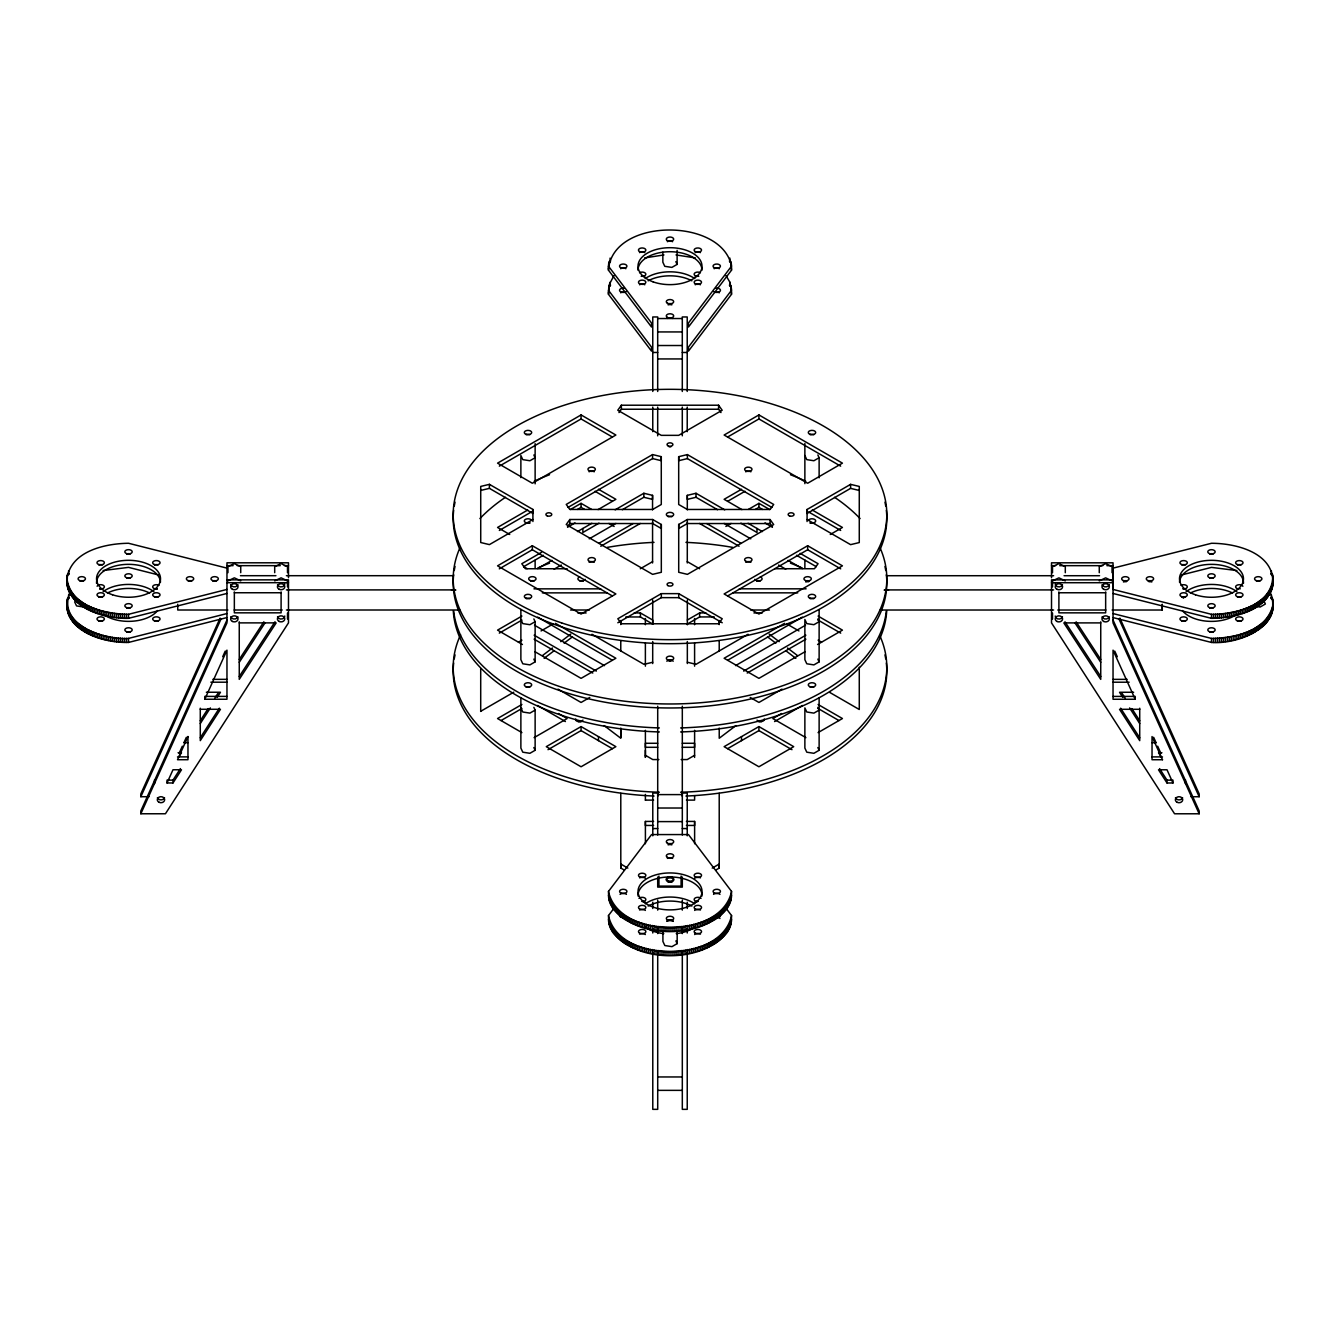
<?xml version="1.0" encoding="UTF-8"?>
<svg xmlns="http://www.w3.org/2000/svg" width="1340" height="1340" viewBox="0 0 1340 1340"><rect width="100%" height="100%" fill="white"/><g stroke="black" fill="none" stroke-linecap="round" stroke-linejoin="round"><path stroke-width="1.5" d="M652.697 663.568L652.697 641.542M625.797 616.969L640.419 616.969L652.714 624.072L652.714 600.086M657.706 796.312L657.706 706.214M682.311 796.312L682.311 706.214M687.286 562.968L687.303 522.282M687.303 509.853L687.303 495.348L696.013 493.271L724.722 509.837M1112.116 610.018L1162.266 610.018L1162.266 604.642M608.762 262.69L608.461 266.174L651.525 323.007L651.525 327.027L608.461 270.194C611.76 217.465 722.009 217.13 731.506 266.174L688.442 323.007L688.442 327.027L731.506 270.194L731.372 263.846M608.461 290.278L651.525 347.11L651.525 351.13L608.461 294.298L609.281 284.499L613.955 275.621M608.461 294.298L608.762 286.793M731.54 895.422C721.54 943.678 618.494 943.678 608.494 895.422M731.54 891.401C721.54 939.658 618.494 939.658 608.494 891.401L651.558 834.569L688.475 834.569L731.54 891.401L731.406 897.75M725.392 907.398L731.54 915.522C721.54 963.762 618.494 963.762 608.494 915.522L614.641 907.398M731.54 919.542C721.54 967.781 618.494 967.781 608.494 919.542M1113.038 593.469L1211.477 618.343C1234.877 618.058 1269.365 610.504 1273 582.816C1273.503 552.499 1235.765 543.269 1211.477 543.286L1113.038 568.143L1113.038 589.449L1211.477 614.323C1235.329 614.356 1273.536 605.194 1272.699 575.312M1113.038 617.589L1211.477 642.446C1238.847 644.641 1285.764 626.014 1269.734 591.493M226.963 568.127L128.523 543.269C105.123 543.538 70.635 551.092 67 578.78C70.635 606.467 105.123 614.021 128.523 614.306L226.963 589.433M70.266 591.476C56.113 624.139 103.381 640.135 128.523 638.409L226.963 613.553M608.494 269.022L608.996 261.534M608.494 293.142L608.996 285.638M1272.699 610.404L1272.699 599.432M67.519 574.14C61.841 606.719 103.029 619.063 128.523 618.326L226.963 593.452M67.519 598.26C61.841 630.839 103.029 643.167 128.523 642.43L226.963 617.572M1272.866 605.228C1266.719 631.257 1234.542 638.041 1211.477 638.426L1113.038 613.569M69.094 573.604L68.608 574.726L68.608 570.723M69.094 597.724L68.608 598.846L68.608 594.826M610.554 260.998L610.069 262.121L610.069 258.101M610.554 285.102L610.069 286.241L610.069 282.221M220.128 618.108L140.834 793.883L140.834 796.714L149.025 796.714M140.834 796.714L220.983 619.063M226.963 620.052L140.834 810.934L140.834 813.765L165.44 813.765L288.485 622.882L288.485 579.851L226.963 579.851M140.834 813.765L226.963 622.882L226.963 562.8L288.485 562.8L288.485 577.707M179.125 753.315L182.34 746.196M183.948 742.628L186.361 737.285M222.691 656.751L225.254 651.089M167.031 782.962L172.994 769.763L181.503 769.763L172.994 782.962L167.031 782.962L167.031 780.131L172.994 780.131L180.431 768.574M204.802 699.245L226.963 650.151L226.963 699.245L204.802 699.245L204.802 696.398L226.963 696.398M200.28 720.736L208.136 708.558M214.869 698.106L218.236 692.881M179.376 756.011L181.503 752.712L178.086 752.712M200.28 723.583L210.38 707.905M217.114 697.453L220.48 692.244L206.343 692.244M200.28 737.787L219.358 708.19M239.257 659.464L263.88 621.81M239.257 662.295L264.985 622.949M239.257 676.499L275.052 621.76M621.375 405.216L617.774 410.241L661.273 435.349L678.677 435.349L722.176 410.241L718.575 405.216L621.375 405.216L621.375 409.236L618.963 412.586M569.835 519.501L566.234 524.526L652.614 574.357L661.323 572.281L661.307 524.493L652.681 519.518L569.835 519.501L569.835 523.521L567.44 526.871M731.372 287.966L731.506 294.298L688.442 351.13L688.442 347.11L731.506 290.278L729.898 282.221L726.029 275.621M542.466 655.578L552.448 647.99M560.79 641.676L570.773 634.088M544.124 658.325L554.124 650.738M564.123 643.15L572.448 636.835M735.894 725.61L719.228 738.24L719.228 728.056M677.119 250.329L677.119 264.399L671.893 267.397L664.757 266.308L662.848 262.188L662.848 252.138M581.074 414.931L497.559 463.154L532.349 483.254L615.881 435.031L581.074 414.931L581.074 418.951L499.334 466.153M527.759 510.004L497.559 527.457L509.736 534.493M499.334 530.439L533.102 510.942M532.918 519.501L489.418 544.61L480.725 542.533L480.725 486.42L489.418 484.343L532.918 509.451L532.918 521.511M652.58 454.578L566.234 504.426L569.835 509.451L652.681 509.468L661.29 504.493L661.273 456.655L652.58 454.578L652.58 458.598L568.026 507.408M570.421 509.502L581.074 503.338L591.526 509.368M577.523 509.418L581.074 507.357L584.558 509.368M532.349 545.732L497.559 565.832L581.074 614.055L615.881 593.955L532.349 545.732L532.349 549.752L612.33 595.931M758.926 414.931L724.119 435.031L807.652 483.254L842.441 463.154L758.926 414.931L758.926 418.951L840.666 466.153M567.892 527.022L575.011 522.918M598.109 509.585L615.881 499.318L598.478 489.268M499.301 568.847L532.349 549.752M727.603 437.024L758.926 418.951M541.561 552.315L521.813 563.721L525.414 568.746L567.188 568.746M577.473 531.578L591.828 523.303M615.144 509.837L643.837 493.271L652.547 495.348L652.547 509.853M523.605 566.703L543.353 555.296M598.997 523.169L582.85 532.499L582.85 528.479M622.313 509.719L643.837 497.291L652.547 499.368L652.547 495.348M537.692 568.579L551.913 560.371M589.231 538.831L615.881 523.438M554.124 569.165L561.309 565.028M598.997 543.269L633.066 523.588M600.789 546.251L640.252 523.471M678.71 524.493L687.319 519.518L770.081 519.535L773.683 524.56L687.42 574.357L678.71 572.281L678.71 524.493L678.71 528.513L687.319 523.538L770.081 523.555L772.476 526.888M521.913 616.065L497.559 630.135L522.433 644.49M741.523 489.268L724.119 499.318L741.891 509.585M499.301 633.133L521.913 620.085M727.603 501.328L745.006 491.278M533.856 618.946L535.129 621.693L529.92 624.691L522.784 623.603L520.875 619.482M817.852 454.98L819.125 457.727L813.899 460.742L806.781 459.637L804.871 455.516M640.302 568.746L652.597 561.644M518.429 642.178L521.913 640.168M748.474 509.368L758.926 503.338L769.579 509.502M541.058 630.939L553.236 623.904M725.861 526.452L731.071 523.438M755.442 509.368L758.926 507.357L762.477 509.418M535.129 621.693L535.129 661.876L529.92 664.891L522.784 663.786L520.875 659.665L520.875 609.432M661.323 593.637L617.824 618.745L621.425 623.77L718.625 623.77L722.226 618.745L678.727 593.637L661.323 593.637L661.323 597.64L617.824 622.765M859.275 490.457L850.582 488.38L807.065 513.505L807.065 509.485L850.582 484.36L859.275 486.437L859.275 542.566L850.582 544.643L807.082 519.535M480.708 711.289L513.773 692.194M521.913 704.471L497.542 718.542L521.913 732.611M501.026 720.552L521.913 708.492M807.652 545.732L724.119 593.955L758.926 614.055L842.441 565.832L807.652 545.732L807.652 549.752L727.67 595.931M830.264 534.493L842.441 527.457L812.241 510.004M687.336 620.018L699.648 612.916L705.912 612.916M533.856 707.353L535.129 710.1L529.92 713.115L522.784 712.009L520.875 707.889M687.336 624.038L699.648 616.936L714.254 616.936M589.784 697.437L581.074 702.462L557.976 689.129M534.091 737.636L567.155 718.542L558.445 713.517M535.129 710.1L535.129 750.283L529.92 753.298L522.784 752.192L520.875 748.072L520.875 697.839M581.074 726.582L546.268 746.665L581.074 766.765L615.881 746.665L581.074 726.582L581.074 730.601L548.01 749.68M748.105 634.256L696.046 664.305L687.336 662.228M784.537 623.368L724.119 658.258L758.926 678.358L805.122 651.676M727.67 660.218L802.308 617.137M735.543 665.611L805.507 625.227M743.667 671.089L805.859 635.177M747.218 673.048L805.859 639.197M817.568 644.49L842.441 630.135L818.087 616.065M819.125 609.633L819.125 661.876L813.899 664.891L806.781 663.786L804.871 659.665L804.871 619.482L806.781 623.603L813.899 624.691L819.125 621.693L817.852 618.946M782.024 689.129L758.926 702.462L750.216 697.437M694.622 755.291L687.253 759.562L681.172 759.562M758.909 726.582L724.119 746.665L758.909 766.765L793.716 746.665L758.909 726.582L758.909 730.601L791.974 749.68M781.538 713.517L772.828 718.542L805.893 737.636M727.587 748.675L758.909 730.601M774.57 721.557L802.409 705.476M818.07 732.611L842.441 718.542L818.07 704.471M819.125 698.04L819.125 750.283L813.899 753.298L806.781 752.192L804.871 748.072L804.871 707.889L806.781 712.009L813.899 713.115L819.125 710.1L817.852 707.353M712.21 868.102L719.245 864.049L719.245 868.069L715.728 870.096M677.169 931.568L677.169 943.628L671.96 946.643L664.824 945.538L662.915 941.417L662.915 931.367M227.951 580.856L234.349 577.841L240.731 580.856M274.7 580.856L281.099 577.841L287.497 580.856L287.497 586.886M1099.269 580.873L1105.651 577.858L1112.049 580.873M1181.344 574.994L1211.477 567.389L1236.87 570.555M644.59 257.933L663.953 254.935M103.13 570.538L128.523 567.373L158.656 574.977M480.725 490.44L489.418 488.363L532.918 513.471L532.918 509.451M678.693 456.672L687.386 454.595L773.699 504.46L770.098 509.485L687.319 509.468L678.693 504.493L678.693 456.672L678.693 460.692L687.386 458.598L771.907 507.441M717.537 509.703L696.013 497.291L687.303 499.368L687.303 495.348M652.697 662.261L643.987 664.339L591.928 634.272M657.689 318.535L682.294 318.535M657.689 331.935L682.294 331.935M657.689 345.519L682.294 345.519M652.764 352.47L657.689 352.47M682.294 352.47L687.219 352.47M657.689 358.936L682.294 358.936M621.375 409.236L718.575 409.236L720.987 412.586M569.835 523.521L652.681 523.538L661.307 528.513L661.307 524.493M226.963 565.648L233.11 565.648M237.214 565.648L280.278 565.648M284.382 565.648L288.485 565.648M1051.515 565.664L1055.619 565.664M1059.722 565.664L1102.786 565.664M1106.89 565.664L1113.038 565.664M774.771 568.73L814.452 568.73L818.07 563.705L800.114 553.336M240.429 575.697L275.94 575.697M286.392 575.697L453.54 575.697M886.46 575.714L1053.609 575.714M1064.061 575.714L1099.571 575.714M1113.038 579.868L1051.515 579.868L1051.515 622.899L1174.56 813.782L1199.166 813.782L1199.166 810.951L1113.038 620.068M226.963 582.699L288.485 582.699M1051.515 582.716L1113.038 582.716M533.957 588.846L600.756 588.846M739.312 588.813L806.111 588.83M286.392 589.902L455.633 589.902M884.367 589.918L1053.609 589.918M451.463 590.203L455.633 590.203M884.367 590.22L888.537 590.22M234.349 592.749L281.099 592.749M1058.901 592.766L1105.651 592.766M542.298 592.866L607.02 592.866M733.047 592.833L797.769 592.85M661.323 597.64L678.727 597.657L722.226 622.765M227.884 610.002L177.734 610.002L177.734 604.256M234.148 610.002L282.221 610.002M286.392 610.002L459.821 610.002M570.555 610.002L589.365 610.002M750.635 610.018L769.445 610.018M880.179 610.018L1053.609 610.018M1057.779 610.018L1105.852 610.018M577.791 612.95L586.133 612.95M634.155 612.95L640.419 612.95L652.714 620.052L652.714 624.072M753.918 612.933L762.276 612.933M239.257 622.882L276.174 622.882L239.257 679.346L239.257 621.81M1100.743 622.899L1063.826 622.899L1100.743 679.363L1100.743 621.827M212.859 679.346L226.963 679.346M1113.038 679.363L1127.141 679.363M210.849 682.194L226.963 682.194M1113.038 682.211L1129.151 682.211M1133.657 692.261L1119.52 692.261L1122.887 697.47M1113.038 696.415L1135.198 696.415L1135.198 699.262L1113.038 699.262L1113.038 650.168L1135.198 699.262M200.28 709.279L220.48 709.279L200.28 740.635L200.28 708.207M1139.72 709.295L1119.52 709.295L1139.72 740.652L1139.72 708.224M183.798 742.678L187.969 742.678M1152.032 742.695L1156.202 742.695M657.689 743.281L645.378 743.281L645.378 747.301L657.689 747.301M682.294 743.281L694.589 743.281L694.589 747.301L682.294 747.301M1161.914 752.728L1158.497 752.728L1160.624 756.028M177.517 756.882L187.969 756.882M1152.032 756.899L1162.484 756.899M658.878 759.562L652.798 759.562L645.411 755.308M1159.569 768.591L1167.006 780.148L1172.969 780.148L1172.969 782.979L1167.006 782.979L1158.497 769.78L1167.006 769.78L1172.969 782.979M657.706 794.603L682.311 794.603M1190.975 796.731L1199.166 796.731L1199.166 793.9L1119.872 618.125M645.394 800.114L653.602 800.114M686.415 800.114L694.606 800.114L694.606 796.01M657.706 808.02L682.311 808.02M653.602 825.44L645.394 825.44L645.394 821.42L653.602 821.42M657.706 821.604L682.311 821.604M686.415 821.42L694.622 821.42L694.622 843.748M686.415 825.44L694.622 825.44L694.622 821.42M652.781 828.556L657.706 828.556M682.311 828.556L687.236 828.556M657.706 1076.958L682.311 1076.958M657.706 1090.358L682.311 1090.358M676.013 254.935L695.376 257.933M1256.585 606.467L1260.153 607.02L1265.362 604.005L1264.089 601.275M83.683 607.003L76.548 605.914L74.638 601.794M652.58 458.598L661.273 460.675L661.273 456.655M760.266 580.974L759.378 580.756A3.685 2.127 0 0 0 756.581 580.974M1065.3 580.873L1058.901 577.858L1052.503 580.873L1052.503 586.903M808.673 511.981L840.666 530.439M764.989 522.918L772.108 527.022M581.074 418.951L612.397 437.024M807.652 549.752L840.699 568.847M748.038 523.287L762.393 531.578M740.869 523.169L757 532.482L757 528.462M796.513 555.279L816.278 566.686M724.119 523.438L750.769 538.831M788.087 560.371L802.308 568.579M706.783 523.588L740.869 543.269M778.557 565.011L785.743 569.165M699.597 523.471L739.06 546.251M594.994 491.278L612.397 501.328M818.087 620.085L840.699 633.133M687.286 561.644L699.581 568.746M818.087 640.168L821.571 642.178M786.747 623.904L798.942 630.939M608.93 523.438L614.139 526.452M829.544 692.311L859.275 709.496L859.275 667.219M818.07 708.492L838.957 720.552M523.655 566.636L527.139 568.646M555.464 623.368L615.881 658.258L581.074 678.358L534.878 651.676M537.692 617.137L612.33 660.218M534.543 625.244L604.507 665.645M534.141 635.177L596.333 671.089M534.141 639.197L592.783 673.048M537.575 705.476L565.413 721.557M581.074 730.601L612.397 748.675M627.84 868.102L620.805 864.032L620.805 868.052L624.323 870.079M769.177 634.088L779.177 641.676M787.518 648.007L797.501 655.578M767.519 636.852L775.843 643.167M785.843 650.754L795.843 658.342M604.139 725.593L620.788 738.24L620.788 728.056M1076.12 621.827L1100.743 659.481M1075.015 622.966L1100.743 662.312M1064.948 621.777L1100.743 676.516M1121.764 692.897L1125.131 698.123M1131.865 708.575L1139.72 720.753M1129.62 707.922L1139.72 723.6M1120.642 708.207L1139.72 737.804M675.846 261.652L677.119 264.399M817.852 659.129L819.125 661.876M817.852 747.536L819.125 750.283M533.856 454.98L535.129 457.727L529.92 460.742L522.784 459.637L520.875 455.516L520.875 477.626M675.896 940.881L677.169 943.628M533.856 659.129L535.129 661.876M533.856 747.536L535.129 750.283M1119.017 619.08L1199.166 796.731M1199.166 813.782L1113.038 622.899L1113.038 562.817L1051.515 562.817L1051.515 577.724M1114.746 651.106L1117.309 656.768M1153.639 737.302L1156.052 742.645M1157.659 746.196L1160.875 753.331M1270.906 573.62L1271.392 574.743L1271.392 570.74M1270.906 597.74L1271.392 598.863L1271.392 594.843M729.412 260.998L729.898 262.121L729.898 258.101M729.412 285.102L729.898 286.241L729.898 282.221M731.506 270.194L730.987 261.534M731.506 294.298L730.987 285.638M1272.866 580.488L1272.481 574.156M1272.866 604.608L1272.481 598.277M807.065 509.485L807.082 521.545M719.195 620.52L719.195 624.591M719.212 640.822L719.212 650.972M719.212 793.347L719.245 868.069M694.589 618.494L694.589 624.708M694.589 643.25L694.606 666.164M694.622 730.3L694.589 757.435M652.563 522.282L652.58 562.968M645.378 618.494L645.378 624.708M645.378 643.25L645.378 666.164M645.394 730.3L645.411 757.251M645.394 794.436L645.394 800.248M645.394 821.42L645.411 843.748M620.755 620.52L620.772 624.574M620.772 640.822L620.772 650.955M620.755 729.01L620.772 737.436M620.788 793.347L620.805 868.052M1272.966 577.641L1272.966 583.972M1272.966 601.744L1272.966 608.092M1272.866 581.125L1272.699 586.3M1272.481 583.436L1272.481 587.456M1272.481 607.539L1272.481 611.559M1272.179 584.592L1272.179 588.595M1272.179 608.695L1272.179 612.715M1271.811 585.731L1271.811 589.751M1271.811 609.834L1271.811 613.854M1271.392 586.87L1271.392 590.89M1271.392 610.973L1271.392 614.993M1270.906 587.992L1270.906 592.012M1270.906 612.095L1270.906 616.115M1270.353 589.114L1270.353 593.134M1270.353 613.218L1270.353 617.238M1269.734 590.22L1269.734 594.24M1269.734 614.323L1269.734 618.343M1269.064 591.308L1269.064 595.329M1269.064 615.429L1269.064 619.432M1268.31 592.397L1268.31 596.417M1268.31 616.5L1268.31 620.52M1267.523 593.452L1267.523 597.472M1267.523 617.572L1267.523 621.593M1266.652 594.508L1266.652 598.528M1266.652 618.628L1266.652 622.631M1265.73 595.546L1265.73 599.566M1265.73 619.649L1265.73 623.669M1264.759 596.551L1264.759 600.571M1264.759 620.671L1264.759 624.691M1263.721 597.556L1263.721 601.576M1263.721 621.659L1263.721 625.68M1262.632 598.528L1262.632 602.548M1262.632 622.648L1262.632 626.668M1261.493 599.482L1261.493 603.503M1261.493 623.603L1261.493 627.622M1260.287 600.42L1260.287 604.441M1260.287 624.541L1260.287 628.544M1259.031 601.325L1259.031 605.345M1259.031 625.445L1259.031 629.465M1257.741 602.213L1257.741 606.233M1257.741 626.333L1257.741 630.353M1256.384 603.084L1256.384 607.104M1256.384 627.187L1256.384 631.207M1254.977 603.921L1254.977 607.924M1254.977 628.024L1254.977 632.044M1253.536 604.725L1253.536 608.745M1253.536 628.829L1253.536 632.849M1252.046 605.496L1252.046 609.516M1252.046 629.616L1252.046 633.636M1250.505 606.25L1250.505 610.269M1250.505 630.37L1250.505 634.389M1248.93 606.97L1248.93 610.99M1248.93 631.09L1248.93 635.11M1247.305 607.673L1247.305 611.693M1247.305 631.777L1247.305 635.797M1245.664 608.327L1245.664 612.346M1245.664 632.447L1245.664 636.466M1243.972 608.963L1243.972 612.983M1243.972 633.066L1243.972 637.086M1242.247 609.566L1242.247 613.569M1242.247 633.669L1242.247 637.689M1240.472 610.119L1240.472 614.139M1240.472 634.239L1240.472 638.259M1238.696 610.655L1238.696 614.675M1238.696 634.758L1238.696 638.778M1236.87 611.157L1236.87 615.177M1236.87 635.26L1236.87 639.281M1235.028 611.61L1235.028 615.63M1235.028 635.73L1235.028 639.75M1233.152 612.045L1233.152 616.065M1233.152 636.148L1233.152 640.168M1231.259 612.43L1231.259 616.45M1231.259 636.55L1231.259 640.57M1229.333 612.782L1229.333 616.802M1229.333 636.902L1229.333 640.922M1227.407 613.1L1227.407 617.12M1227.407 637.22L1227.407 641.24M1225.447 613.385L1225.447 617.405M1225.447 637.505L1225.447 641.525M1223.487 613.636L1223.487 617.656M1223.487 637.74L1223.487 641.76M1221.494 613.837L1221.494 617.857M1221.494 637.957L1221.494 641.977M1219.5 614.021L1219.5 618.025M1219.5 638.125L1219.5 642.145M1217.507 614.139L1217.507 618.159M1217.507 638.259L1217.507 642.279M1215.497 614.239L1215.497 618.259M1215.497 638.359L1215.497 642.379M1213.487 614.306L1213.487 618.309M1213.487 638.409L1213.487 642.43M1211.477 614.323L1211.477 618.343M1211.477 638.426L1211.477 642.446M1185.431 779.662L1185.431 783.682M1167.006 780.148L1167.006 782.979M1162.266 604.273L1162.266 610.018M1112.049 572.699L1112.049 566.669L1105.651 563.654L1099.269 566.669L1099.269 572.699M1105.651 591.928L1105.651 612.849L1058.901 612.849L1058.901 591.928M1065.3 572.699L1065.3 566.669L1058.901 563.654L1052.503 566.669L1052.503 572.699M1052.503 613.033L1052.503 619.063M850.582 484.36L850.582 488.38M819.125 457.727L819.125 477.827M804.871 443.456L804.871 483.656M804.871 560.003L804.871 568.043M770.081 519.535L770.081 523.555M758.926 503.338L758.926 507.357M741.506 736.631L741.506 740.652M731.54 915.522L731.406 921.87M731.205 262.69L731.205 266.71M731.205 286.793L731.205 290.814M731.238 894.885L731.238 898.905M731.238 919.005L731.238 923.025M731.004 896.041L731.004 900.061M731.004 920.161L731.004 924.181M730.719 897.197L730.719 901.217M730.719 921.3L730.719 925.32M730.35 898.336L730.35 902.356M730.35 922.456L730.35 926.476M729.932 899.475L729.932 903.495M729.932 923.578L729.932 927.598M729.446 900.597L729.446 904.617M729.446 924.717L729.446 928.737M728.893 901.72L728.893 905.74M728.893 925.84L728.893 929.843M728.273 902.825L728.273 906.845M728.273 926.945L728.273 930.965M727.587 903.914L727.587 907.934M727.587 928.034L727.587 932.054M726.85 905.002L726.85 909.023M726.85 929.106L726.85 933.126M726.045 906.075L726.045 910.095M726.045 930.178L726.045 934.198M725.191 907.113L725.191 911.133M725.191 931.233L725.191 935.253M724.27 908.151L724.27 912.172M724.27 932.272L724.27 936.275M723.298 909.173L723.298 913.193M723.298 933.276L723.298 937.297M722.26 910.162L722.26 914.182M722.26 934.281L722.26 938.301M721.171 911.15L721.171 915.153M721.171 935.253L721.171 939.273M720.016 912.104L720.016 916.125M720.016 936.208L720.016 940.228M718.826 913.026L718.826 917.046M718.826 937.146L718.826 941.166M718.575 405.216L718.575 409.236M717.57 913.947L717.57 917.967M717.57 938.05L717.57 942.07M716.264 914.835L716.264 918.855M716.264 938.938L716.264 942.958M714.923 915.689L714.923 919.709M714.923 939.809L714.923 943.812M713.517 916.526L713.517 920.547M713.517 940.63L713.517 944.65M712.076 917.33L712.076 921.35M712.076 941.45L712.076 945.471M710.585 918.118L710.585 922.138M710.585 942.221L710.585 946.241M709.044 918.872L709.044 922.892M709.044 942.975L709.044 946.995M707.47 919.592L707.47 923.612M707.47 943.695L707.47 947.715M705.845 920.279L705.845 924.299M705.845 944.399L705.845 948.419M704.187 920.949L704.187 924.969M704.187 945.052L704.187 949.072M702.495 921.568L702.495 925.588M702.495 945.688L702.495 949.708M700.77 922.171L700.77 926.191M700.77 946.275L700.77 950.295M699.648 612.916L699.648 616.936M699.011 922.741L699.011 926.761M699.011 946.844L699.011 950.864M697.219 923.26L697.219 927.28M697.219 947.38L697.219 951.4M696.013 493.271L696.013 497.291M695.41 923.763L695.41 927.783M695.41 947.882L695.41 951.886M693.551 924.231L693.551 928.251M693.551 948.335L693.551 952.355M691.691 924.65L691.691 928.67M691.691 948.77L691.691 952.79M689.782 925.035L689.782 929.055M689.782 949.155L689.782 953.175M687.872 925.404L687.872 929.424M687.872 949.507L687.872 953.527M687.219 391.431L687.219 316.96L682.294 316.96L682.294 391.464M687.219 407.125L687.219 431.664M687.386 454.595L687.386 458.598M687.319 519.518L687.319 523.538M687.336 600.052L687.336 624.792M687.336 641.508L687.336 663.534M687.236 835.825L687.236 793.029L682.311 793.029L682.311 835.004M687.236 902.205L687.236 908.486M687.236 928.721L687.236 932.992M687.236 952.422L687.236 1109.352L682.311 1109.352L682.311 952.422M685.929 925.722L685.929 929.742M685.929 949.825L685.929 953.846M683.986 926.007L683.986 930.027M683.986 950.11L683.986 954.13M682.294 407.125L682.294 435.835M682.311 877.063L682.311 887.097L657.706 887.097L657.706 877.063M682.311 900.128L682.311 910.128M682.311 928.721L682.311 933.595M682.01 926.242L682.01 930.262M682.01 950.361L682.01 954.381M681.089 876.058L681.089 886.109L658.945 886.109L658.945 876.058M680.033 926.459L680.033 930.479M680.033 950.562L680.033 954.582M678.727 593.637L678.727 597.657M678.04 926.627L678.04 930.647M678.04 950.73L678.04 954.75M676.047 926.761L676.047 930.781M676.047 950.864L676.047 954.884M674.037 926.845L674.037 930.865M674.037 950.965L674.037 954.985M672.027 926.912L672.027 930.932M672.027 951.015L672.027 955.035M670.017 926.928L670.017 930.948M670.017 951.048L670.017 955.051M668.007 926.912L668.007 930.932M668.007 951.015L668.007 955.035M665.997 926.845L665.997 930.865M665.997 950.965L665.997 954.985M663.987 926.761L663.987 930.781M663.987 950.864L663.987 954.884M661.977 926.627L661.977 930.647M661.977 950.73L661.977 954.75M660 926.459L660 930.479M660 950.562L660 954.582M658.007 926.242L658.007 930.262M658.007 950.361L658.007 954.381M657.689 391.464L657.689 316.96L652.764 316.96L652.764 391.431M657.689 407.125L657.689 435.835M657.706 835.004L657.706 793.029L652.781 793.029L652.781 835.825M657.706 900.128L657.706 910.128M657.706 928.721L657.706 933.595M657.706 952.422L657.706 1109.352L652.781 1109.352L652.781 952.422M656.047 926.007L656.047 930.027M656.047 950.11L656.047 954.13M654.087 925.722L654.087 929.742M654.087 949.825L654.087 953.846M652.764 407.125L652.764 431.664M652.681 519.518L652.681 523.538M652.781 902.205L652.781 908.486M652.781 928.721L652.781 932.992M652.161 925.404L652.161 929.424M652.161 949.507L652.161 953.527M650.235 925.035L650.235 929.055M650.235 949.155L650.235 953.175M648.342 924.65L648.342 928.67M648.342 948.77L648.342 952.79M646.466 924.231L646.466 928.251M646.466 948.335L646.466 952.355M645.378 750.367L645.378 757.385M644.624 923.763L644.624 927.783M644.624 947.882L644.624 951.886M643.837 493.271L643.837 497.291M642.798 923.26L642.798 927.28M642.798 947.38L642.798 951.4M641.006 922.741L641.006 926.761M641.006 946.844L641.006 950.864M640.419 612.95L640.419 616.969M639.247 922.171L639.247 926.191M639.247 946.275L639.247 950.295M637.522 921.568L637.522 925.588M637.522 945.688L637.522 949.708M635.83 920.949L635.83 924.969M635.83 945.052L635.83 949.072M634.172 920.279L634.172 924.299M634.172 944.399L634.172 948.419M632.564 919.592L632.564 923.612M632.564 943.695L632.564 947.715M630.989 918.872L630.989 922.892M630.989 942.975L630.989 946.995M629.448 918.118L629.448 922.138M629.448 942.221L629.448 946.241M627.957 917.33L627.957 921.35M627.957 941.45L627.957 945.471M626.517 916.526L626.517 920.547M626.517 940.63L626.517 944.65M625.11 915.689L625.11 919.709M625.11 939.809L625.11 943.812M623.753 914.835L623.753 918.855M623.753 938.938L623.753 942.958M622.464 913.947L622.464 917.967M622.464 938.05L622.464 942.07M621.207 913.026L621.207 917.046M621.207 937.146L621.207 941.166M620.001 912.104L620.001 916.125M620.001 936.208L620.001 940.228M618.862 911.15L618.862 915.153M618.862 935.253L618.862 939.273M617.774 910.162L617.774 914.182M617.774 934.281L617.774 938.301M616.735 909.173L616.735 913.193M616.735 933.276L616.735 937.297M615.764 908.151L615.764 912.172M615.764 932.272L615.764 936.275M614.842 907.113L614.842 911.133M614.842 931.233L614.842 935.253M613.971 906.075L613.971 910.095M613.971 930.178L613.971 934.198M613.167 905.002L613.167 909.023M613.167 929.106L613.167 933.126M612.43 903.914L612.43 907.934M612.43 928.034L612.43 932.054M611.76 902.825L611.76 906.845M611.76 926.945L611.76 930.965M611.141 901.72L611.141 905.74M611.141 925.84L611.141 929.843M610.588 900.597L610.588 904.617M610.588 924.717L610.588 928.737M610.102 899.475L610.102 903.495M610.102 923.578L610.102 927.598M609.667 898.336L609.667 902.356M609.667 922.456L609.667 926.476M609.315 897.197L609.315 901.217M609.315 921.3L609.315 925.32M608.795 894.885L609.013 900.061M608.795 919.005L609.013 924.181M608.494 891.401L608.628 897.75M608.494 915.522L608.628 921.87M608.461 266.174L608.461 270.194M598.478 736.631L598.478 740.652M581.074 503.338L581.074 507.357M535.129 443.657L535.129 483.841M535.129 560.204L535.129 568.244M489.418 484.343L489.418 488.363M480.708 668.593L480.708 711.44M287.497 572.683L287.497 566.653L281.099 563.638L274.7 566.653L274.7 572.683M287.497 613.017L287.497 619.047M281.099 591.912L281.099 612.832L234.349 612.832L234.349 591.912M240.731 572.683L240.731 566.653L234.349 563.638L227.951 566.653L227.951 572.683M172.994 780.131L172.994 782.962M154.569 779.645L154.569 783.666M128.523 614.306L128.523 618.326M128.523 638.409L128.523 642.43M126.513 614.289L126.513 618.293M126.513 638.393L126.513 642.413M124.503 614.222L124.503 618.243M124.503 638.343L124.503 642.363M122.493 614.122L122.493 618.142M122.493 638.242L122.493 642.262M120.499 614.005L120.499 618.008M120.499 638.108L120.499 642.128M118.506 613.821L118.506 617.841M118.506 637.941L118.506 641.961M116.513 613.62L116.513 617.639M116.513 637.723L116.513 641.743M114.553 613.368L114.553 617.388M114.553 637.488L114.553 641.508M112.594 613.083L112.594 617.104M112.594 637.204L112.594 641.224M110.667 612.765L110.667 616.785M110.667 636.885L110.667 640.905M108.741 612.413L108.741 616.433M108.741 636.534L108.741 640.554M106.848 612.028L106.848 616.048M106.848 636.131L106.848 640.152M104.972 611.593L104.972 615.613M104.972 635.713L104.972 639.733M103.13 611.141L103.13 615.16M103.13 635.244L103.13 639.264M101.304 610.638L101.304 614.658M101.304 634.758L101.304 638.761M99.529 610.102L99.529 614.122M99.529 634.222L99.529 638.242M97.753 609.549L97.753 613.569M97.753 633.653L97.753 637.673M96.028 608.946L96.028 612.966M96.028 633.049L96.028 637.069M94.336 608.31L94.336 612.33M94.336 632.43L94.336 636.45M92.695 607.656L92.695 611.677M92.695 631.76L92.695 635.78M91.07 606.953L91.07 610.973M91.07 631.073L91.07 635.093M89.495 606.233L89.495 610.253M89.495 630.353L89.495 634.373M87.954 605.479L87.954 609.499M87.954 629.599L87.954 633.619M86.463 604.708L86.463 608.729M86.463 628.812L86.463 632.832M85.023 603.905L85.023 607.924M85.023 628.008L85.023 632.028M83.616 603.067L83.616 607.087M83.616 627.17L83.616 631.19M82.259 602.196L82.259 606.216M82.259 626.316L82.259 630.336M80.97 601.308L80.97 605.328M80.97 625.428L80.97 629.448M79.713 600.404L79.713 604.424M79.713 624.524L79.713 628.527M78.507 599.466L78.507 603.486M78.507 623.586L78.507 627.606M77.368 598.511L77.368 602.531M77.368 622.631L77.368 626.651M76.279 597.539L76.279 601.559M76.279 621.643L76.279 625.663M75.241 596.534L75.241 600.555M75.241 620.655L75.241 624.674M74.27 595.53L74.27 599.549M74.27 619.633L74.27 623.653M73.348 594.491L73.348 598.511M73.348 618.611L73.348 622.614M72.477 593.436L72.477 597.456M72.477 617.556L72.477 621.576M71.69 592.381L71.69 596.4M71.69 616.484L71.69 620.504M70.936 591.292L70.936 595.312M70.936 615.412L70.936 619.432M70.266 590.203L70.266 594.223M70.266 614.306L70.266 618.326M69.647 589.097L69.647 593.118M69.647 613.201L69.647 617.221M69.094 587.975L69.094 591.995M69.094 612.079L69.094 616.099M68.608 586.853L68.608 590.873M68.608 610.956L68.608 614.976M68.189 585.714L68.189 589.734M68.189 609.817L68.189 613.837M67.821 584.575L67.821 588.578M67.821 608.678L67.821 612.698M67.519 583.419L67.519 587.439M67.519 607.523L67.519 611.543M67.302 575.295L67.302 579.316M67.302 582.264L67.302 586.284M67.302 599.416L67.302 603.436M67.302 606.367L67.302 610.387M67.134 576.451L67.134 585.128M67.134 600.571L67.134 609.231M1238.361 588.896A3.685 2.127 0 0 1 1236.703 585.329A3.685 2.127 0 0 1 1242.883 586.284M1183.27 598.226A31.993 18.475 0 0 1 1184.878 596.669M1190.389 593.034A31.993 18.475 0 0 1 1232.566 593.034M1236.853 614.156A31.993 18.475 0 0 1 1182.332 610.538M1186.101 591.66A31.993 18.475 0 0 1 1236.853 591.66M1181.796 621.157A3.685 2.127 0 0 1 1185.481 621.157M1181.026 585.329A3.685 2.127 0 0 1 1187.039 586.016A3.685 2.127 0 0 1 1183.639 588.964M1182.684 588.796A3.685 2.127 0 0 1 1185.481 589.014M1209.635 632.078A3.685 2.127 0 0 1 1213.32 632.078M1237.473 621.157A3.685 2.127 0 0 1 1241.158 621.157M1209.635 578.093A3.685 2.127 0 0 1 1213.32 578.093M1237.473 589.014A3.685 2.127 0 0 1 1240.271 588.796M1209.635 553.973A3.685 2.127 0 0 1 1213.32 553.973M1256.384 580.974A3.685 2.127 0 0 1 1260.086 580.974M1179.501 582.213A31.993 18.475 0 0 1 1212.533 564.358A31.993 18.475 0 0 1 1243.453 583.419M1209.635 607.958A3.685 2.127 0 0 1 1213.32 607.958M1181.796 564.894A3.685 2.127 0 0 1 1185.481 564.894M1237.473 597.037A3.685 2.127 0 0 1 1241.158 597.037M1181.796 597.037A3.685 2.127 0 0 1 1185.481 597.037M1237.473 564.894A3.685 2.127 0 0 1 1241.158 564.894M1148.112 580.974A3.685 2.127 0 0 1 1151.797 580.974M1123.473 580.974A3.685 2.127 0 0 1 1127.191 580.974M694.656 934.55A3.685 2.127 0 0 1 700.468 934.114M638.979 898.386A3.685 2.127 0 0 1 645.361 898.386A3.685 2.127 0 0 1 642.178 901.586M639.565 934.114A3.685 2.127 0 0 1 645.361 934.55M642.178 901.334A3.685 2.127 0 0 1 645.361 902.406M694.656 902.406A3.685 2.127 0 0 1 697.855 901.334M697.855 901.586A3.685 2.127 0 0 1 694.656 898.386A3.685 2.127 0 0 1 701.055 898.386M695.393 926.761A31.993 18.475 0 0 1 676.248 933.628M663.769 933.628A31.993 18.475 0 0 1 644.641 926.761M645.277 903.797A31.993 18.475 0 0 1 694.74 903.797M720.334 914.969A3.685 2.127 0 0 1 715.811 917.582M717.721 917.481A3.685 2.127 0 0 1 719.965 918.47M666.818 881.067A3.685 2.127 0 0 1 670.017 877.868A3.685 2.127 0 0 1 673.216 881.067M671.859 881.854A3.685 2.127 0 0 1 668.174 881.854M624.206 917.582A3.685 2.127 0 0 1 619.7 914.969M648.141 906.058A31.993 18.475 0 0 1 691.875 906.058M620.068 894.366A3.685 2.127 0 0 1 626.45 894.366M713.567 894.366A3.685 2.127 0 0 1 719.965 894.366M694.656 878.286A3.685 2.127 0 0 1 700.468 877.851M639.565 909.994A3.685 2.127 0 0 1 645.361 910.429M639.565 877.851A3.685 2.127 0 0 1 645.361 878.286M638.041 896.025A31.993 18.475 0 0 1 670.017 876.963A31.993 18.475 0 0 1 701.993 896.025M668.174 882.172A3.685 2.127 0 0 1 671.859 882.172M694.656 910.429A3.685 2.127 0 0 1 700.468 909.994M668.141 843.865A3.685 2.127 0 0 1 671.859 843.848M667.404 858.404A3.685 2.127 0 0 1 672.63 858.404M154.519 588.997A3.685 2.127 0 0 1 157.316 588.779M126.68 632.061A3.685 2.127 0 0 1 130.365 632.061M157.668 610.521A31.993 18.475 0 0 1 103.8 614.608M103.147 591.644A31.993 18.475 0 0 1 153.899 591.644M157.316 588.88A3.685 2.127 0 0 1 152.793 586.267A3.685 2.127 0 0 1 158.974 585.312M97.117 586.267A3.685 2.127 0 0 1 101.639 584.759A3.685 2.127 0 0 1 104.252 587.372A3.685 2.127 0 0 1 99.73 588.88M99.73 588.779A3.685 2.127 0 0 1 102.527 588.997M154.519 621.14A3.685 2.127 0 0 1 158.204 621.14M126.68 578.076A3.685 2.127 0 0 1 130.365 578.076M98.842 621.14A3.685 2.127 0 0 1 102.527 621.14M107.434 593.017A31.993 18.475 0 0 1 149.611 593.017M96.547 583.403A31.993 18.475 0 0 1 127.467 564.341A31.993 18.475 0 0 1 160.498 582.197M126.68 553.956A3.685 2.127 0 0 1 130.365 553.956M79.914 580.957A3.685 2.127 0 0 1 83.616 580.957M126.68 607.941A3.685 2.127 0 0 1 130.365 607.941M98.842 564.877A3.685 2.127 0 0 1 102.527 564.877M154.519 597.037A3.685 2.127 0 0 1 158.204 597.037M154.519 564.877A3.685 2.127 0 0 1 158.204 564.877M98.842 597.037A3.685 2.127 0 0 1 102.527 597.037M212.792 580.957A3.685 2.127 0 0 1 216.494 580.957M188.203 580.957A3.685 2.127 0 0 1 191.888 580.957M620.621 292.79A3.685 2.127 0 0 1 625.077 292.455M639.532 272.707A3.685 2.127 0 0 1 645.712 273.661A3.685 2.127 0 0 1 641.19 276.274A3.685 2.127 0 0 1 644.758 276.727M700.435 272.707A3.685 2.127 0 0 0 694.254 273.661A3.685 2.127 0 0 0 698.777 276.274A3.685 2.127 0 0 0 695.226 276.727M648.125 280.814A31.993 18.475 0 0 1 691.859 280.814M645.26 278.569A31.993 18.475 0 0 1 694.723 278.569M626.433 291.349A3.685 2.127 0 0 1 621.676 292.221A3.685 2.127 0 0 1 619.767 289.557A3.685 2.127 0 0 1 624.189 288.217M715.794 288.217A3.685 2.127 0 0 1 720.216 289.557A3.685 2.127 0 0 1 718.307 292.221A3.685 2.127 0 0 1 713.55 291.349M714.89 292.455A3.685 2.127 0 0 1 719.346 292.79M620.621 268.687A3.685 2.127 0 0 1 625.847 268.687M637.991 270.194A31.993 18.475 0 0 1 669.983 251.719A31.993 18.475 0 0 1 701.976 270.194M667.37 241.686A3.685 2.127 0 0 1 672.596 241.686M714.136 268.687A3.685 2.127 0 0 1 719.346 268.687M639.532 284.75A3.685 2.127 0 0 1 644.758 284.75M695.226 252.607A3.685 2.127 0 0 1 700.435 252.607M695.226 284.75A3.685 2.127 0 0 1 700.435 284.75M639.532 252.607A3.685 2.127 0 0 1 644.758 252.607M667.354 318.418A3.685 2.127 0 0 1 672.596 318.418M668.141 303.862A3.685 2.127 0 0 1 671.826 303.862M886.326 663.032A216.812 125.173 0 0 1 685.946 796.061M654.037 796.061A216.812 125.173 0 0 1 453.657 663.032M454.227 658.962A216.812 125.173 0 0 1 455.047 654.892M884.936 654.892A216.812 125.173 0 0 1 885.757 658.962M758.808 721.724A3.685 2.127 0 0 1 761.606 721.506A3.685 2.127 0 0 0 764.219 718.994M575.764 718.994A3.685 2.127 0 0 0 578.378 721.607A3.685 2.127 0 0 1 581.175 721.724M880.012 636.131A216.812 125.173 0 0 1 680.636 792.225M659.347 792.225A216.812 125.173 0 0 1 460.575 634.808M538.01 567.892A216.812 125.173 0 0 1 549.551 563.135M607.054 547.423A216.812 125.173 0 0 1 654.037 542.365M685.946 542.365A216.812 125.173 0 0 1 732.93 547.423M790.449 563.135A216.812 125.173 0 0 1 801.973 567.892M761.606 721.607A3.685 2.127 0 0 1 757.083 720.099M582.9 720.099A3.685 2.127 0 0 1 578.378 721.607M164.535 797.652A3.685 3.015 0 0 1 157.4 797.652M237.9 616.802A3.685 3.015 0 0 1 230.781 616.802M284.784 616.031A3.685 3.015 0 0 1 277.531 616.802M284.784 583.871A3.685 3.015 0 0 1 277.531 584.659M237.9 584.659A3.685 3.015 0 0 1 230.781 584.659M1182.6 797.669A3.685 3.015 0 0 1 1175.465 797.669M1109.219 616.819A3.685 3.015 0 0 1 1102.1 616.819M1062.469 616.819A3.685 3.015 0 0 1 1055.216 616.048M1062.469 584.676A3.685 3.015 0 0 1 1055.216 583.888M1109.219 584.676A3.685 3.015 0 0 1 1102.1 584.676M526.168 434.679A3.685 2.127 0 0 1 529.853 434.679M810.147 598.645A3.685 2.127 0 0 1 813.832 598.645M810.147 434.679A3.685 2.127 0 0 1 813.832 434.679M526.168 598.645A3.685 2.127 0 0 1 529.853 598.645M526.168 687.052A3.685 2.127 0 0 1 529.853 687.052M525.397 523.438A3.685 2.127 0 0 1 529.853 523.103M810.147 523.103A3.685 2.127 0 0 1 814.603 523.438M810.147 687.052A3.685 2.127 0 0 1 813.832 687.052M668.141 304.867A3.685 2.127 0 0 1 671.826 304.867M666.818 661.206A3.685 2.127 0 0 1 673.216 661.206M669.062 661.223A3.685 2.127 0 0 1 670.971 661.223M668.141 844.87A3.685 2.127 0 0 1 671.843 844.853M579.734 580.957A3.685 2.127 0 0 1 583.419 580.957M530.506 580.957A3.685 2.127 0 0 1 534.208 580.957M805.792 580.974A3.685 2.127 0 0 1 809.494 580.974M805.792 581.979A3.685 2.127 0 0 1 808.606 581.761M1149 581.761A3.685 2.127 0 0 1 1151.797 581.979M1123.473 581.979A3.685 2.127 0 0 1 1126.27 581.761M886.343 510.322A216.812 125.173 0 0 1 670 643.686A216.812 125.173 0 0 1 453.657 510.322M454.243 506.235A216.812 125.173 0 0 1 455.047 502.165M884.953 502.165A216.812 125.173 0 0 1 885.757 506.235M668.158 516.67A3.685 2.127 0 0 1 671.843 516.67M669.213 446.907A2.948 1.709 0 0 1 670.737 446.907M589.047 471.764A3.685 2.127 0 0 1 594.273 471.764M589.081 562.214A3.685 2.127 0 0 1 594.307 562.214M745.693 562.214A3.685 2.127 0 0 1 750.919 562.214M745.693 471.797A3.685 2.127 0 0 1 750.919 471.797M886.695 611.023A216.812 125.173 0 0 1 680.636 731.942M659.364 731.942A216.812 125.173 0 0 1 453.305 611.023M529.853 522.768A3.685 2.127 0 0 1 524.66 521.83A3.685 2.127 0 0 1 526.737 518.915A3.685 2.127 0 0 1 531.578 520.372M886.343 611.09A216.812 125.173 0 0 1 680.636 727.922M659.364 727.922A216.812 125.173 0 0 1 453.657 611.09M808.422 520.372A3.685 2.127 0 0 1 813.263 518.915A3.685 2.127 0 0 1 815.34 521.83A3.685 2.127 0 0 1 810.147 522.768M886.343 574.625A216.812 125.173 0 0 1 670 707.972A216.812 125.173 0 0 1 453.657 574.625M454.243 570.538A216.812 125.173 0 0 1 455.047 566.468M884.953 566.468A216.812 125.173 0 0 1 885.757 570.538M880.012 547.708A216.812 125.173 0 0 1 670 703.969A216.812 125.173 0 0 1 459.989 547.708M479.921 518.58A216.812 125.173 0 0 1 505.448 497.291M534.292 481.177A216.812 125.173 0 0 1 549.551 474.712M790.449 474.712A216.812 125.173 0 0 1 805.708 481.177M834.552 497.291A216.812 125.173 0 0 1 860.079 518.58M585.144 579.332A3.685 2.127 0 0 1 579.332 580.471A3.685 2.127 0 0 1 579.734 576.937M760.266 576.954A3.685 2.127 0 0 1 760.668 580.488A3.685 2.127 0 0 1 754.856 579.349M187.969 736.548L177.517 759.713L187.969 759.713L187.969 736.548M1162.484 759.73L1152.032 759.73L1152.032 736.565L1162.484 759.73M1181.796 620.822A3.685 2.127 0 0 0 1187.324 618.98A3.685 2.127 0 0 0 1181.796 617.137A3.685 2.127 0 0 0 1181.796 620.822M1237.473 620.822A3.685 2.127 0 0 0 1243.018 618.98A3.685 2.127 0 0 0 1237.473 617.137A3.685 2.127 0 0 0 1237.473 620.822M1209.635 631.743A3.685 2.127 0 0 0 1215.162 629.9A3.685 2.127 0 0 0 1209.635 628.058A3.685 2.127 0 0 0 1209.635 631.743M1209.635 577.758A3.685 2.127 0 0 0 1215.162 575.915A3.685 2.127 0 0 0 1209.635 574.073A3.685 2.127 0 0 0 1209.635 577.758M1209.635 553.655A3.685 2.127 0 0 0 1215.162 551.795A3.685 2.127 0 0 0 1209.635 549.953A3.685 2.127 0 0 0 1209.635 553.655M1148.112 580.639A3.685 2.127 0 0 0 1153.639 578.796A3.685 2.127 0 0 0 1148.112 576.954A3.685 2.127 0 0 0 1148.112 580.639M1195.481 594.793A31.993 18.475 0 0 0 1243.47 578.796A31.993 18.475 0 0 0 1195.481 562.8A31.993 18.475 0 0 0 1195.481 594.793M1256.384 580.639A3.685 2.127 0 0 0 1261.928 578.796A3.685 2.127 0 0 0 1256.384 576.954A3.685 2.127 0 0 0 1256.384 580.639M1209.635 607.64A3.685 2.127 0 0 0 1215.162 605.797A3.685 2.127 0 0 0 1209.635 603.955A3.685 2.127 0 0 0 1209.635 607.64M1181.796 564.576A3.685 2.127 0 0 0 1187.324 562.716A3.685 2.127 0 0 0 1181.796 560.874A3.685 2.127 0 0 0 1181.796 564.576M1237.473 596.719A3.685 2.127 0 0 0 1243.018 594.876A3.685 2.127 0 0 0 1237.473 593.034A3.685 2.127 0 0 0 1237.473 596.719M1181.796 596.719A3.685 2.127 0 0 0 1187.324 594.876A3.685 2.127 0 0 0 1181.796 593.034A3.685 2.127 0 0 0 1181.796 596.719M1237.473 564.576A3.685 2.127 0 0 0 1243.018 562.716A3.685 2.127 0 0 0 1237.473 560.874A3.685 2.127 0 0 0 1237.473 564.576M1123.506 580.639A3.685 2.127 0 0 0 1129.034 578.796A3.685 2.127 0 0 0 1123.506 576.954A3.685 2.127 0 0 0 1123.506 580.639M695.242 933.109A3.685 2.127 0 0 0 701.423 932.154A3.685 2.127 0 0 0 696.901 929.541A3.685 2.127 0 0 0 695.242 933.109M639.565 933.109A3.685 2.127 0 0 0 645.746 932.154A3.685 2.127 0 0 0 641.224 929.541A3.685 2.127 0 0 0 639.565 933.109M714.153 892.909A3.685 2.127 0 0 0 720.334 891.954A3.685 2.127 0 0 0 715.811 889.358A3.685 2.127 0 0 0 714.153 892.909M667.404 857.399A3.685 2.127 0 0 0 673.585 856.444A3.685 2.127 0 0 0 669.062 853.831A3.685 2.127 0 0 0 667.404 857.399M653.116 907.096A31.993 18.475 0 0 0 701.993 892.021A31.993 18.475 0 0 0 654.942 875.121A31.993 18.475 0 0 0 653.116 907.096M667.404 919.91A3.685 2.127 0 0 0 673.585 918.955A3.685 2.127 0 0 0 669.062 916.342A3.685 2.127 0 0 0 667.404 919.91M673.216 921.35A3.685 2.127 0 0 0 666.818 921.35A3.685 2.127 0 0 1 673.233 921.367M620.655 892.909A3.685 2.127 0 0 0 626.819 891.954A3.685 2.127 0 0 0 622.296 889.358A3.685 2.127 0 0 0 620.655 892.909M695.242 876.846A3.685 2.127 0 0 0 701.423 875.891A3.685 2.127 0 0 0 696.901 873.278A3.685 2.127 0 0 0 695.242 876.846M639.565 908.989A3.685 2.127 0 0 0 645.746 908.034A3.685 2.127 0 0 0 641.224 905.421A3.685 2.127 0 0 0 639.565 908.989M639.565 876.846A3.685 2.127 0 0 0 645.746 875.891A3.685 2.127 0 0 0 641.224 873.278A3.685 2.127 0 0 0 639.565 876.846M695.242 908.989A3.685 2.127 0 0 0 701.423 908.034A3.685 2.127 0 0 0 696.901 905.421A3.685 2.127 0 0 0 695.242 908.989M667.404 843.195A3.685 2.127 0 0 0 673.585 842.24A3.685 2.127 0 0 0 669.062 839.627A3.685 2.127 0 0 0 667.404 843.195M98.842 620.805A3.685 2.127 0 0 0 104.369 618.963A3.685 2.127 0 0 0 98.842 617.12A3.685 2.127 0 0 0 98.842 620.805M154.519 620.805A3.685 2.127 0 0 0 160.063 618.963A3.685 2.127 0 0 0 154.519 617.12A3.685 2.127 0 0 0 154.519 620.805M126.68 577.741A3.685 2.127 0 0 0 132.208 575.899A3.685 2.127 0 0 0 126.68 574.056A3.685 2.127 0 0 0 126.68 577.741M126.68 631.726A3.685 2.127 0 0 0 132.208 629.884A3.685 2.127 0 0 0 126.68 628.041A3.685 2.127 0 0 0 126.68 631.726M126.68 607.623A3.685 2.127 0 0 0 132.208 605.781A3.685 2.127 0 0 0 126.68 603.938A3.685 2.127 0 0 0 126.68 607.623M188.203 580.622A3.685 2.127 0 0 0 193.731 578.78A3.685 2.127 0 0 0 188.203 576.937A3.685 2.127 0 0 0 188.203 580.622M112.527 594.776A31.993 18.475 0 0 0 160.515 578.78A31.993 18.475 0 0 0 112.527 562.783A31.993 18.475 0 0 0 112.527 594.776M79.914 580.622A3.685 2.127 0 0 0 85.459 578.78A3.685 2.127 0 0 0 79.914 576.937A3.685 2.127 0 0 0 79.914 580.622M126.68 553.638A3.685 2.127 0 0 0 132.208 551.779A3.685 2.127 0 0 0 126.68 549.936A3.685 2.127 0 0 0 126.68 553.638M154.519 596.702A3.685 2.127 0 0 0 160.063 594.86A3.685 2.127 0 0 0 154.519 593.017A3.685 2.127 0 0 0 154.519 596.702M98.842 564.559A3.685 2.127 0 0 0 104.369 562.7A3.685 2.127 0 0 0 98.842 560.857A3.685 2.127 0 0 0 98.842 564.559M154.519 564.559A3.685 2.127 0 0 0 160.063 562.7A3.685 2.127 0 0 0 154.519 560.857A3.685 2.127 0 0 0 154.519 564.559M98.842 596.702A3.685 2.127 0 0 0 104.369 594.86A3.685 2.127 0 0 0 98.842 593.017A3.685 2.127 0 0 0 98.842 596.702M212.809 580.622A3.685 2.127 0 0 0 218.353 578.78A3.685 2.127 0 0 0 212.809 576.937A3.685 2.127 0 0 0 212.809 580.622M620.621 267.682A3.685 2.127 0 0 0 626.802 266.727A3.685 2.127 0 0 0 622.279 264.114A3.685 2.127 0 0 0 620.621 267.682M667.37 303.192A3.685 2.127 0 0 0 673.551 302.237A3.685 2.127 0 0 0 669.029 299.624A3.685 2.127 0 0 0 667.37 303.192M653.099 281.852A31.993 18.475 0 0 0 701.959 266.777A31.993 18.475 0 0 0 654.908 249.877A31.993 18.475 0 0 0 653.099 281.852M667.37 240.681A3.685 2.127 0 0 0 673.551 239.726A3.685 2.127 0 0 0 669.029 237.113A3.685 2.127 0 0 0 667.37 240.681M714.136 267.682A3.685 2.127 0 0 0 720.3 266.727A3.685 2.127 0 0 0 715.794 264.114A3.685 2.127 0 0 0 714.136 267.682M639.532 283.745A3.685 2.127 0 0 0 645.712 282.79A3.685 2.127 0 0 0 641.19 280.194A3.685 2.127 0 0 0 639.532 283.745M695.226 251.602A3.685 2.127 0 0 0 701.389 250.647A3.685 2.127 0 0 0 696.867 248.034A3.685 2.127 0 0 0 695.226 251.602M695.226 283.745A3.685 2.127 0 0 0 701.389 282.79A3.685 2.127 0 0 0 696.867 280.194A3.685 2.127 0 0 0 695.226 283.745M639.532 251.602A3.685 2.127 0 0 0 645.712 250.647A3.685 2.127 0 0 0 641.19 248.034A3.685 2.127 0 0 0 639.532 251.602M667.37 317.413A3.685 2.127 0 0 0 673.551 316.458A3.685 2.127 0 0 0 669.029 313.845A3.685 2.127 0 0 0 667.37 317.413M1057.059 589.349A3.685 3.015 0 0 0 1062.587 586.736A3.685 3.015 0 0 0 1057.059 584.123A3.685 3.015 0 0 0 1057.059 589.349M1177.19 802.325A3.685 3.015 0 0 0 1182.717 799.729A3.685 3.015 0 0 0 1177.19 797.116A3.685 3.015 0 0 0 1177.19 802.325M1103.808 621.492A3.685 3.015 0 0 0 1109.352 618.879A3.685 3.015 0 0 0 1103.808 616.266A3.685 3.015 0 0 0 1103.808 621.492M1057.059 621.492A3.685 3.015 0 0 0 1062.587 618.879A3.685 3.015 0 0 0 1057.059 616.266A3.685 3.015 0 0 0 1057.059 621.492M1103.808 589.349A3.685 3.015 0 0 0 1109.352 586.736A3.685 3.015 0 0 0 1103.808 584.123A3.685 3.015 0 0 0 1103.808 589.349M232.49 621.475A3.685 3.015 0 0 0 238.034 618.862A3.685 3.015 0 0 0 232.49 616.249A3.685 3.015 0 0 0 232.49 621.475M279.256 621.475A3.685 3.015 0 0 0 284.784 618.862A3.685 3.015 0 0 0 279.256 616.249A3.685 3.015 0 0 0 279.256 621.475M232.49 589.332A3.685 3.015 0 0 0 238.034 586.719A3.685 3.015 0 0 0 232.49 584.106A3.685 3.015 0 0 0 232.49 589.332M279.256 589.332A3.685 3.015 0 0 0 284.784 586.719A3.685 3.015 0 0 0 279.256 584.106A3.685 3.015 0 0 0 279.256 589.332M159.125 802.308A3.685 3.015 0 0 0 164.653 799.712A3.685 3.015 0 0 0 159.125 797.099A3.685 3.015 0 0 0 159.125 802.308M668.174 880.849A3.685 2.127 0 0 0 673.702 878.99A3.685 2.127 0 0 0 668.174 877.147A3.685 2.127 0 0 0 668.174 880.849M561.594 622.899A216.812 125.173 0 0 0 886.812 514.493A216.812 125.173 0 0 0 561.594 406.087A216.812 125.173 0 0 0 561.594 622.899M526.168 434.361A3.685 2.127 0 0 0 531.695 432.519A3.685 2.127 0 0 0 526.168 430.659A3.685 2.127 0 0 0 526.168 434.361M668.158 516.336A3.685 2.127 0 0 0 673.685 514.493A3.685 2.127 0 0 0 668.158 512.65A3.685 2.127 0 0 0 668.158 516.336M789.612 515.984A2.948 1.709 0 0 0 794.051 514.51A2.948 1.709 0 0 0 789.612 513.019A2.948 1.709 0 0 0 789.612 515.984M667.889 445.734A2.948 1.709 0 0 0 672.831 444.981A2.948 1.709 0 0 0 669.213 442.887A2.948 1.709 0 0 0 667.889 445.734M547.356 515.95A2.948 1.709 0 0 0 551.779 514.476A2.948 1.709 0 0 0 547.356 513.002A2.948 1.709 0 0 0 547.356 515.95M667.94 585.614A2.948 1.709 0 0 0 672.864 584.843A2.948 1.709 0 0 0 669.263 582.749A2.948 1.709 0 0 0 667.94 585.614M810.147 598.31A3.685 2.127 0 0 0 815.692 596.468A3.685 2.127 0 0 0 810.147 594.625A3.685 2.127 0 0 0 810.147 598.31M810.147 434.361A3.685 2.127 0 0 0 815.692 432.519A3.685 2.127 0 0 0 810.147 430.659A3.685 2.127 0 0 0 810.147 434.361M526.168 598.31A3.685 2.127 0 0 0 531.695 596.468A3.685 2.127 0 0 0 526.168 594.625A3.685 2.127 0 0 0 526.168 598.31M589.818 471.111A3.685 2.127 0 0 0 595.345 469.251A3.685 2.127 0 0 0 589.818 467.409A3.685 2.127 0 0 0 589.818 471.111M589.851 561.544A3.685 2.127 0 0 0 595.379 559.701A3.685 2.127 0 0 0 589.851 557.859A3.685 2.127 0 0 0 589.851 561.544M745.693 561.209A3.685 2.127 0 0 0 751.874 560.254A3.685 2.127 0 0 0 747.351 557.641A3.685 2.127 0 0 0 745.693 561.209M746.464 471.127A3.685 2.127 0 0 0 751.991 469.285A3.685 2.127 0 0 0 746.464 467.442A3.685 2.127 0 0 0 746.464 471.127M810.147 686.733A3.685 2.127 0 0 0 815.692 684.874A3.685 2.127 0 0 0 810.147 683.031A3.685 2.127 0 0 0 810.147 686.733M526.168 686.733A3.685 2.127 0 0 0 531.695 684.874A3.685 2.127 0 0 0 526.168 683.031A3.685 2.127 0 0 0 526.168 686.733M668.174 660.101A3.685 2.127 0 0 0 673.719 658.258A3.685 2.127 0 0 0 668.174 656.416A3.685 2.127 0 0 0 668.174 660.101M805.792 580.656A3.685 2.127 0 0 0 811.337 578.796A3.685 2.127 0 0 0 805.792 576.954A3.685 2.127 0 0 0 805.792 580.656M530.506 580.622A3.685 2.127 0 0 0 536.05 578.78A3.685 2.127 0 0 0 530.506 576.937A3.685 2.127 0 0 0 530.506 580.622"/></g></svg>
